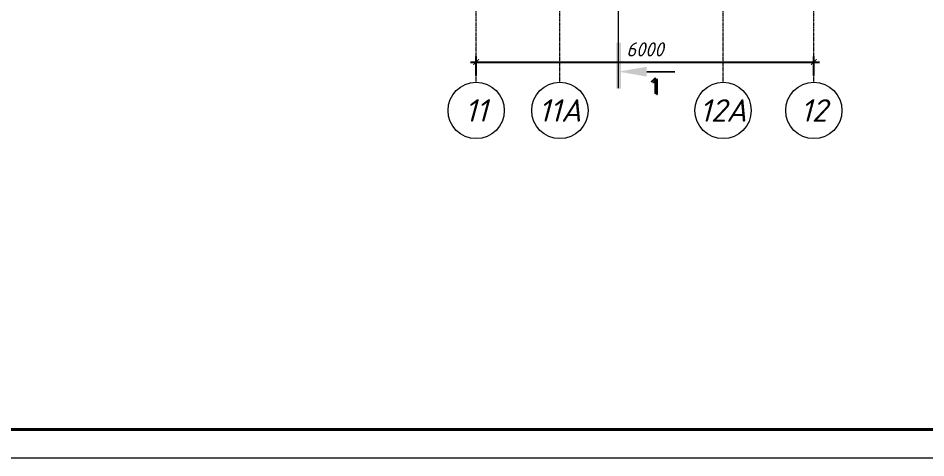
# Model space of a CAD drawing. Header units: millimetres. Extents: x -10178924 to 11692288, y -947381 to 58396.
# Drawn here: x 738282 to 754411, y -845976 to -838164 of the extents above; entities that cross this region are included whole.
import ezdxf
from ezdxf.enums import TextEntityAlignment as Align

# ---------------------------------------------------------------- set-up
doc = ezdxf.new("R2010")
doc.units = ezdxf.units.MM
doc.linetypes.add('осевая', pattern=[50.8, 31.75, -6.35, 6.35, -6.35])
doc.layers.add('PDF _PDF _Разрезы', color=7, linetype='Continuous')
doc.layers.add('PDF _Ramka', color=7, linetype='Continuous')
for name, color, linetype, lineweight in [('PDF _Разрезы', 7, 'Continuous', 9), ('PDF _Текст', 7, 'Continuous', 5), ('Размеры осевые', 153, 'Continuous', 9)]:
    doc.layers.add(name, color=color, linetype=linetype, lineweight=lineweight)
doc.styles.add('PDF ISOCPEUR', font='isocpeur.ttf')
doc.styles.add('PDF ISOCPEUR Italic', font='isocpeui.ttf')
doc.styles.add('Текст_М100', font='GOST_Common Italic.ttf', dxfattribs={"height": 250})
doc.dimstyles.new('Размеры_М100', dxfattribs={"dimtxt": 250, "dimasz": 100, "dimexe": 100, "dimexo": 100, "dimgap": 100, "dimtad": 1, "dimrnd": 5, "dimtxsty": 'Текст_М100', "dimblk": 'ARCHTICK', "dimcen": 250, "dimdle": 100, "dimadec": 0, "dimazin": 2, "dimtfac": 1, "dimtmove": 1, "dimatfit": 3, "dimfxl": 1, "dimarcsym": 0})

# ---------------------------------------------------------------- blocks, each defined once
blk = doc.blocks.new('_ArchTick')
at = {"color": 0, "linetype": 'ByBlock', "const_width": 0.15}
blk.add_lwpolyline([(-0.5, -0.5), (0.5, 0.5)], dxfattribs=at)
blk = doc.blocks.new('*D2686')
at = {"layer": 'Defpoints', "color": 0, "ltscale": 100, "transparency": 16777216}
for p in [(30062, -58153), (24063, -58492), (30062, -58492)]:
    blk.add_point(p, dxfattribs=at)
at = {"layer": 'Размеры осевые', "color": 0, "lineweight": -2, "ltscale": 100, "transparency": 16777216}
for p, q in [((24063, -58392), (24063, -58053)), ((30062, -58392), (30062, -58053)), ((23963, -58153), (30162, -58153))]:
    blk.add_line(p, q, dxfattribs=at)
at = {"layer": 'Размеры осевые', "color": 0, "lineweight": -2, "ltscale": 100, "transparency": 16777216, "xscale": 100, "yscale": 100, "zscale": 100, "rotation": 180}
blk.add_blockref('_ArchTick', (24063, -58153), dxfattribs=at)
at = {"layer": 'Размеры осевые', "color": 0, "lineweight": -2, "ltscale": 100, "transparency": 16777216, "xscale": 100, "yscale": 100, "zscale": 100}
blk.add_blockref('_ArchTick', (30062, -58153), dxfattribs=at)
at = {"layer": 'Размеры осевые', "color": 0, "ltscale": 100, "transparency": 16777216, "insert": (27062, -57928), "char_height": 250, "attachment_point": 5, "style": 'Текст_М100'}
blk.add_mtext('6000', dxfattribs=at)
blk = doc.blocks.new('A$C5282721b')
at = {"layer": 'PDF _Разрезы', "color": 18, "lineweight": 9, "true_color": 0x000000, "transparency": 33554687}
for points in [[(26590.978, -58613.553), (26594.843, 2746.034)], [(27094.748, -58324.483), (27594.284, -58324.483)]]:
    blk.add_lwpolyline(points, dxfattribs=at)
at = {"layer": 'PDF _Разрезы', "color": 18, "true_color": 0x000000, "transparency": 33554559}
for points in [[(26552.878, -57805.897), (26552.878, -58622.935), (26637.545, -57805.897)], [(26552.878, -58622.935), (26637.545, -57805.897), (26637.545, -58622.935)], [(26590.978, -58322.367), (27094.748, -58237.699), (27094.748, -58411.267)]]:
    blk.add_solid(points, dxfattribs=at)
at = {"layer": 'Размеры осевые', "color": 251, "linetype": 'осевая', "ltscale": 0.5, "transparency": 33554687}
for p, q in [((25550, -58512.867), (25550, -4812.867)), ((28450, -58512.867), (28450, -4812.867)), ((24062.718, -58512.867), (24062.718, -46412.867)), ((30062.087, -58512.867), (30062.087, -46412.867))]:
    blk.add_line(p, q, dxfattribs=at)
at = {"layer": 'Размеры осевые', "color": 251, "ltscale": 100, "transparency": 33554687}
for centre in [(24062.718, -59012.867), (25550, -59012.867), (28450, -59012.867), (30062.087, -59012.867)]:
    blk.add_circle(centre, 500, dxfattribs=at)
at = {"layer": 'PDF _Текст', "color": 18, "true_color": 0x000000, "transparency": 33554687, "insert": (27183.922, -58743.628), "char_height": 300, "attachment_point": 7, "style": 'PDF ISOCPEUR'}
blk.add_mtext('1', dxfattribs=at)
at = {"layer": 'Размеры осевые', "color": 251, "ltscale": 100, "transparency": 33554687, "style": 'PDF ISOCPEUR Italic'}
for s, p in [('11', (24062.718, -59012.867)), ('11А', (25550, -59012.867)), ('12А', (28450, -59012.867)), ('12', (30062.087, -59012.867))]:
    blk.add_text(s, height=400, dxfattribs=at).set_placement(p, align=Align.MIDDLE_CENTER)
at = {"layer": 'Размеры осевые', "color": 251, "ltscale": 100, "transparency": 33554687}
dim = blk.add_linear_dim(base=(30062.087, -58153.487), p1=(24062.718, -58492.41), p2=(30062.087, -58492.41), dimstyle='Размеры_М100', dxfattribs=at)
dim.commit()
dim.dimension.update_dxf_attribs({"geometry": '*D2686', "text_midpoint": (27062.402, -57928.487)})

msp = doc.modelspace()

# ---------------------------------------------------------------- linework, layer by layer
at = {"layer": 'PDF _PDF _Разрезы', "lineweight": 9}
for points in [[(748948.3, -839405.6), (748952.5, -778045.5)], [(749452.1, -839113.5), (749951.6, -839113.5)]]:
    msp.add_lwpolyline(points, dxfattribs=at)
at = {"layer": 'PDF _PDF _Разрезы', "transparency": 33554559}
for points in [[(748910.2, -838597), (748910.2, -839414), (748994.9, -838597)], [(748910.2, -839414), (748994.9, -838597), (748994.9, -839414)], [(748948.3, -839113.5), (749452.1, -839028.8), (749452.1, -839202.4)]]:
    msp.add_solid(points, dxfattribs=at)
at = {"layer": 'PDF _Ramka', "lineweight": 20}
msp.add_lwpolyline([(815763.5, -845975.8), (815763.5, -761883.4), (696874.3, -761883.4), (696874.3, -845975.8)], close=True, dxfattribs=at)
at = {"layer": 'PDF _Ramka', "lineweight": 40}
msp.add_lwpolyline([(815263.9, -762379.5), (698872.3, -762379.5), (698872.3, -845472.9), (815263.9, -845472.9)], close=True, dxfattribs=at)

# ---------------------------------------------------------------- block references
msp.add_blockref('A$C5282721b', (722358.6, -780790.4))

# ---------------------------------------------------------------- texts
at = {"layer": 'PDF _Текст', "insert": (749511.3, -839367.6), "char_height": 300, "attachment_point": 4, "style": 'PDF ISOCPEUR'}
msp.add_mtext('1', dxfattribs=at)

doc.saveas('drawing.dxf')
